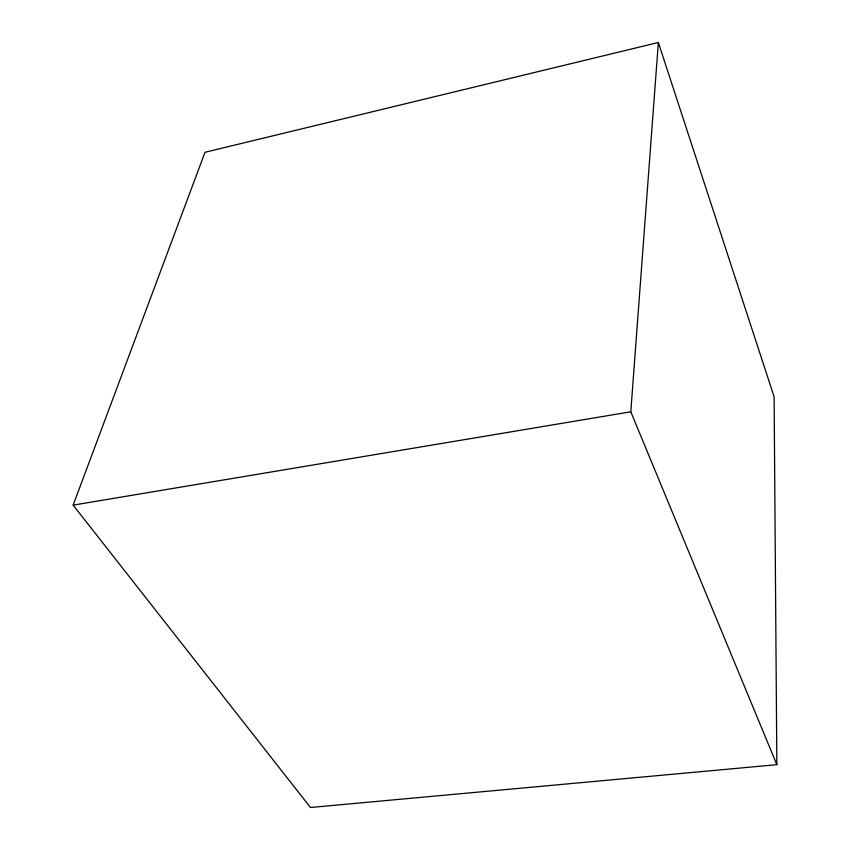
<?xml version="1.0" encoding="UTF-8"?>
<svg xmlns="http://www.w3.org/2000/svg" width="850" height="850" viewBox="0 0 850 850"><rect width="100%" height="100%" fill="white"/><g stroke="black" fill="none" stroke-linecap="round" stroke-linejoin="round"><path stroke-width="1.27" d="M776.847 764.681L630.796 411.804L658.357 42.5L205.02 152.278L73.153 505.134L310.473 807.5L776.847 764.681L774.116 396.801L658.357 42.5M73.153 505.134L630.796 411.804"/></g></svg>
